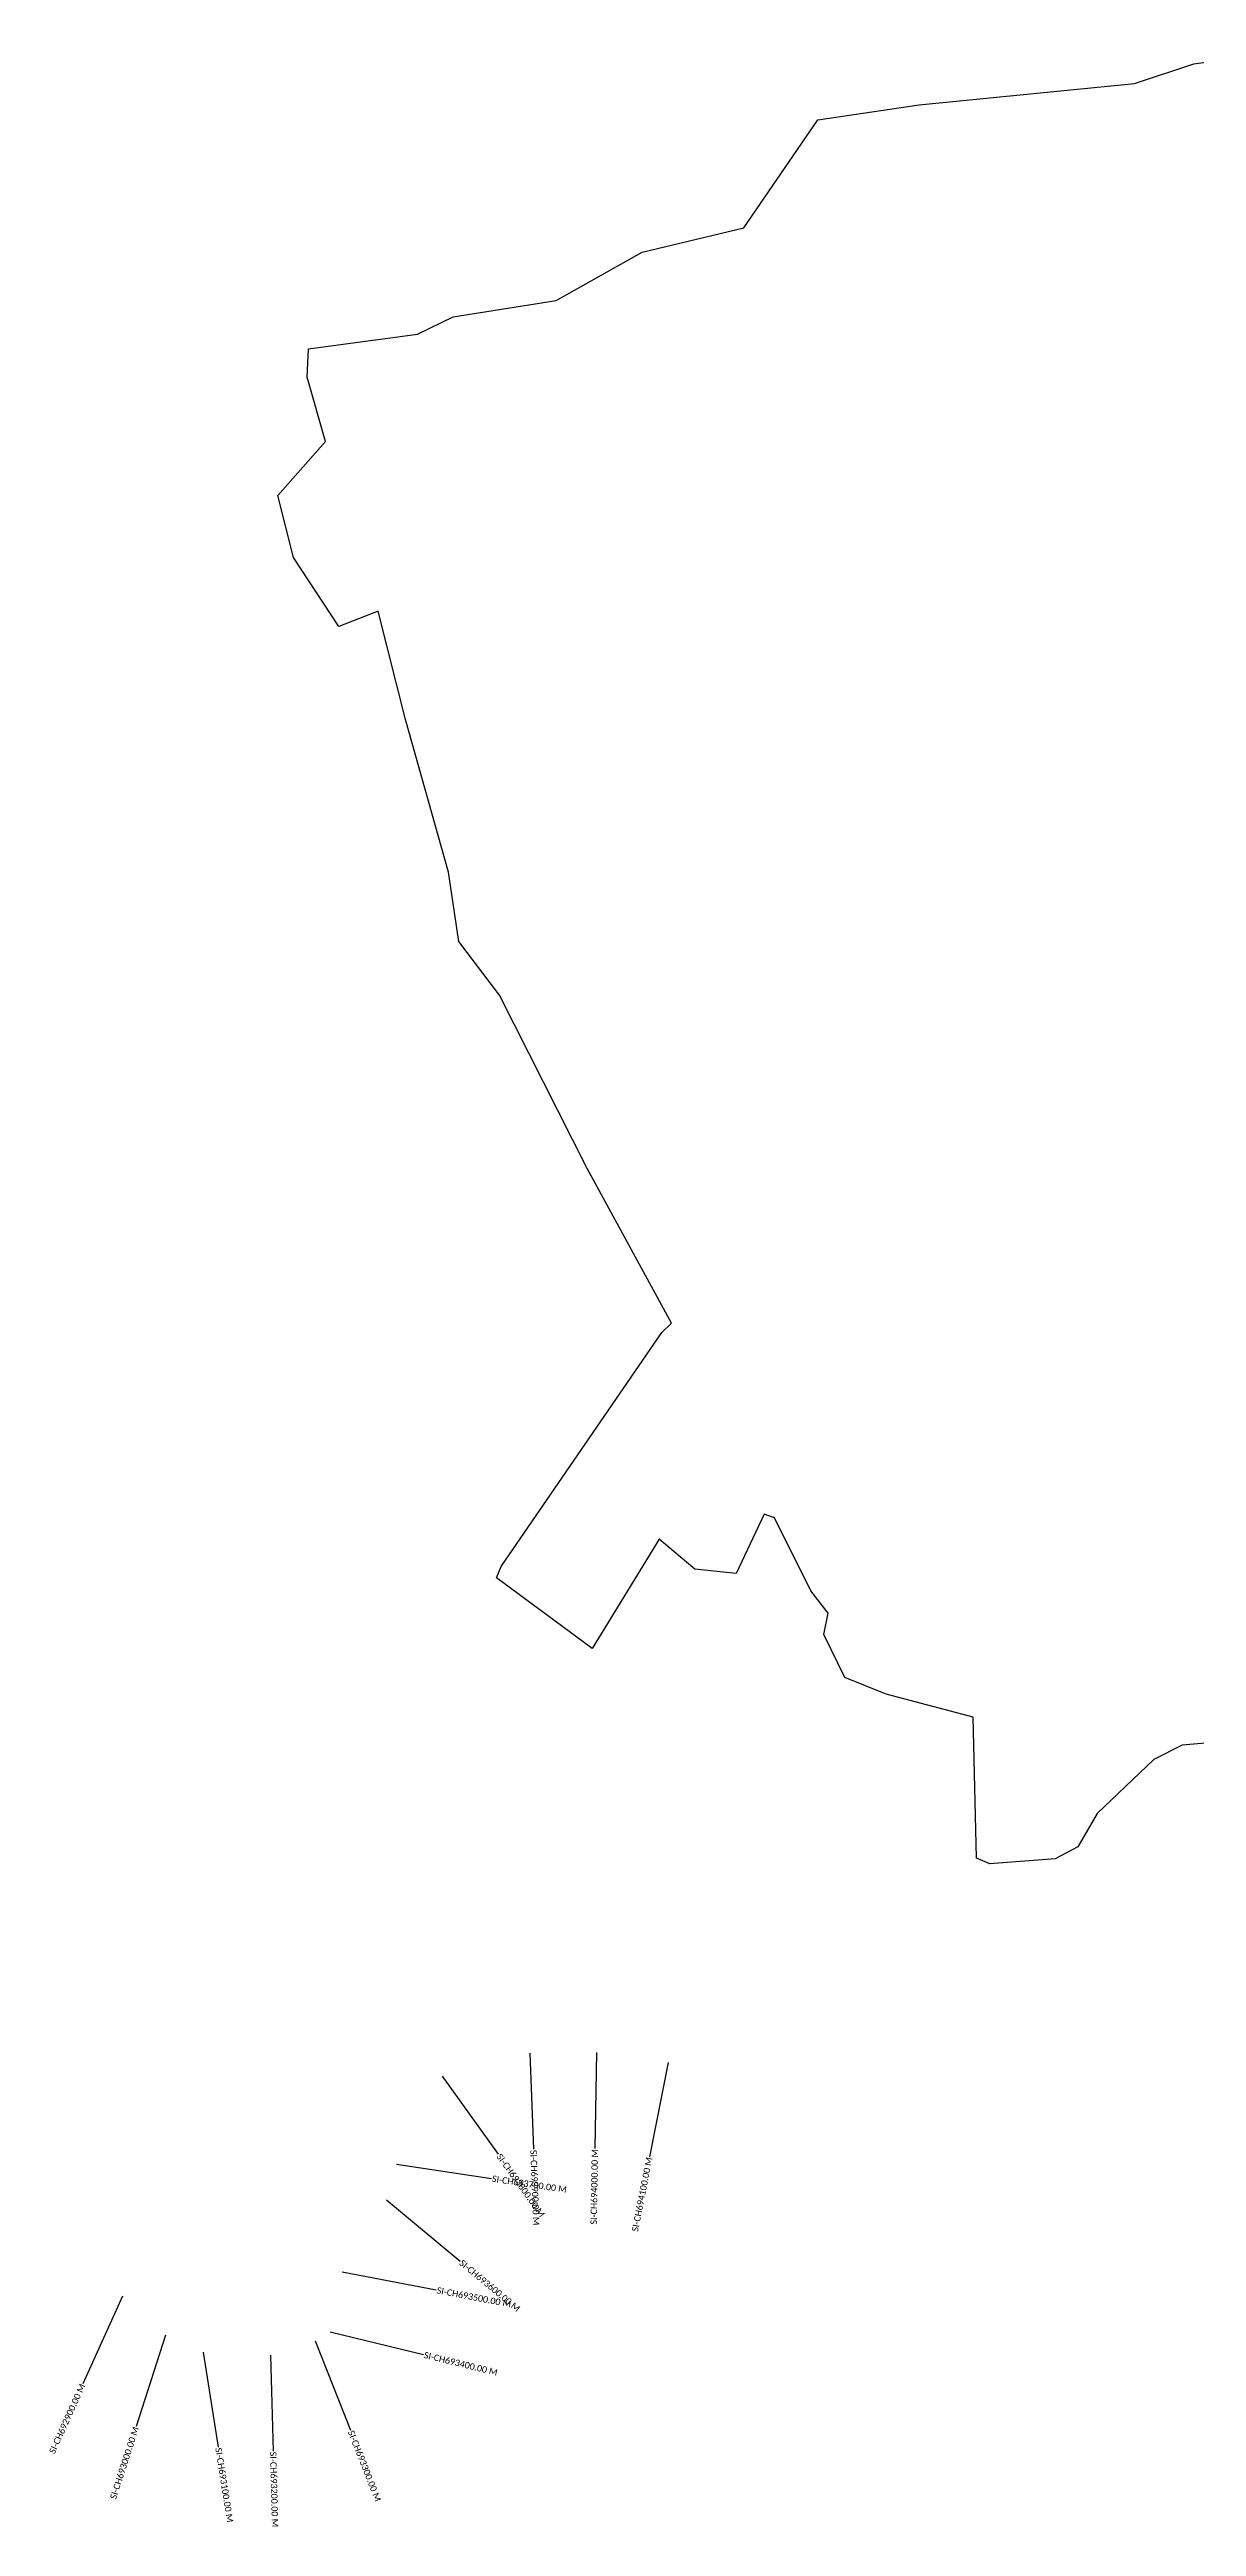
# Model space of a CAD drawing. Header units: metres. Extents: x 342469 to 346860, y 1761937 to 1765899.
# Drawn here: x 342469 to 344260, y 1761937 to 1765804 of the extents above; entities that cross this region are included whole.
import ezdxf
from ezdxf.enums import TextEntityAlignment as Align

# ---------------------------------------------------------------- set-up
doc = ezdxf.new("R2010")
doc.units = ezdxf.units.M
for name, color, linetype in [('CS', 134, 'Continuous'), ('CSMark', 6, 'Continuous'), ('village', 250, 'Continuous')]:
    doc.layers.add(name, color=color, linetype=linetype)
doc.styles.add('Legend', font='calibri.ttf')

msp = doc.modelspace()

# ---------------------------------------------------------------- linework, layer by layer
at = {"layer": 'CS'}
for p, q in [((343218.9, 1762675.7), (343224.6, 1762525.8)), ((343322.9, 1762677.1), (343320.5, 1762527.1)), ((343082.1, 1762639.7), (343169.7, 1762518)), ((343434.8, 1762661.3), (343405.9, 1762514.2)), ((343010.7, 1762502.7), (343159, 1762480.4)), ((342994.8, 1762446.8), (343110.2, 1762351)), ((342925.5, 1762334.3), (343072.8, 1762306.1)), ((342582.5, 1762296.5), (342520.8, 1762159.8)), ((342650, 1762235.8), (342604, 1762093.1)), ((342883.7, 1762226.7), (342938.7, 1762087.2)), ((342907.1, 1762240.8), (343052.9, 1762205.3)), ((342708.7, 1762208.9), (342732.2, 1762060.8)), ((342813.9, 1762204.5), (342817.8, 1762054.6))]:
    msp.add_line(p, q, dxfattribs=at)
at = {"layer": 'village', "color": 4}
msp.add_polyline3d([(344514, 1763180.9, 0), (344237.8, 1763156.7, 0), (344194, 1763134.2, 0), (344105.2, 1763050.1, 0), (344075, 1762998.2, 0), (344039.4, 1762979.2, 0), (343937.6, 1762971.5, 0), (343916.6, 1762980.1, 0), (343911.5, 1763200.3, 0), (343775.5, 1763236.2, 0), (343710.9, 1763262.5, 0), (343678.1, 1763329.4, 0), (343684.9, 1763362.9, 0), (343657.8, 1763397.7, 0), (343600.9, 1763511.7, 0), (343585, 1763517.3, 0), (343541.3, 1763424.6, 0), (343476.9, 1763431.3, 0), (343420.8, 1763478.1, 0), (343316.5, 1763307.8, 0), (343166.6, 1763417.8, 0), (343174, 1763435.8, 0), (343424.9, 1763801.2, 0), (343440.3, 1763815.6, 0), (343308.4, 1764057.1, 0), (343171.8, 1764327.7, 0), (343108.1, 1764411.6, 0), (343091.7, 1764519.5, 0), (343024.5, 1764758.3, 0), (342982, 1764927.1, 0), (342920.6, 1764903, 0), (342849.6, 1765011.2, 0), (342825.4, 1765107.9, 0), (342899.9, 1765191.9, 0), (342871.2, 1765292.6, 0), (342873.4, 1765336.9, 0), (343043.4, 1765359.6, 0), (343099.3, 1765386.8, 0), (343260, 1765412.3, 0), (343394.3, 1765487.7, 0), (343553.3, 1765525.6, 0), (343668.7, 1765694.5, 0), (343827.3, 1765717.7, 0), (344163.8, 1765751, 0), (344256, 1765781.7, 0), (344418.4, 1765804, 0)], dxfattribs=at)

# ---------------------------------------------------------------- texts
at = {"layer": 'CSMark', "style": 'Legend'}
for s, rotation, p in [('SI-CH693800.00 M', 305.7572, (343170.3, 1762517.2)), ('SI-CH693900.00 M', 272.1552, (343224.6, 1762524.8)), ('SI-CH693700.00 M', 351.4378, (343160, 1762480.2)), ('SI-CH693600.00 M', 320.3148, (343111, 1762350.4)), ('SI-CH693500.00 M', 349.1704, (343073.8, 1762305.9)), ('SI-CH693400.00 M', 346.2888, (343053.8, 1762205)), ('SI-CH693100.00 M', 279.0143, (342732.4, 1762059.8)), ('SI-CH693300.00 M', 291.5149, (342939.1, 1762086.2)), ('SI-CH693200.00 M', 271.4987, (342817.9, 1762053.6))]:
    msp.add_text(s, height=10, rotation=rotation, dxfattribs=at).set_placement(p, align=Align.MIDDLE_LEFT)
for s, rotation, p in [('SI-CH694000.00 M', 89.0929, (343320.5, 1762526.1)), ('SI-CH694100.00 M', 78.8653, (343405.7, 1762513.2)), ('SI-CH692900.00 M', 65.7232, (342520.4, 1762158.9)), ('SI-CH693000.00 M', 72.1414, (342603.7, 1762092.1))]:
    msp.add_text(s, height=10, rotation=rotation, dxfattribs=at).set_placement(p, align=Align.MIDDLE_RIGHT)

doc.saveas('drawing.dxf')
